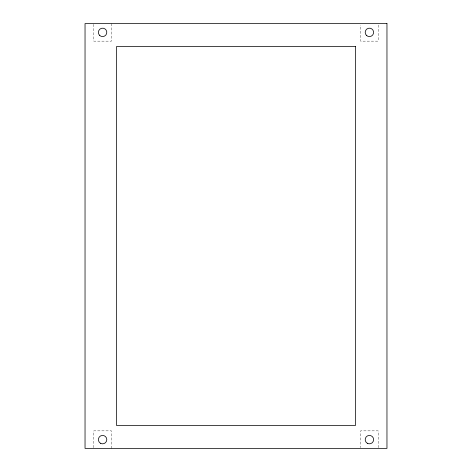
<?xml version="1.0" encoding="UTF-8"?>
<svg xmlns="http://www.w3.org/2000/svg" width="472" height="472" viewBox="0 0 472 472"><rect width="100%" height="100%" fill="white"/><g stroke="black" fill="none" stroke-linecap="round" stroke-linejoin="round"><path stroke-width="0.35" stroke-dasharray="2.36 1.77" d="M378.184 25.063L378.184 41.152L360.632 41.152L360.632 25.063M378.184 447.668L378.184 430.847L360.632 430.847L360.632 447.668M111.368 23.6L111.368 41.152L93.816 41.152L93.816 23.6M111.368 448.4L111.368 430.847L93.816 430.847L93.816 447.668"/><path stroke-width="0.71" d="M386.963 23.6L85.037 23.6L85.037 448.4L386.963 448.4L386.963 23.6M355.363 46.421L116.637 46.421L116.637 425.579L355.363 425.579L355.363 46.421M99.616 35.359A4.213 4.213 0 0 0 106.66 33.465A4.213 4.213 0 0 0 101.504 28.308A4.213 4.213 0 0 0 99.616 35.359M366.431 35.359A4.213 4.213 0 0 0 373.476 33.465A4.213 4.213 0 0 0 368.319 28.308A4.213 4.213 0 0 0 366.431 35.359M367.304 443.273A4.213 4.213 0 0 0 373.623 439.621A4.213 4.213 0 0 0 367.304 435.975A4.213 4.213 0 0 0 367.304 443.273M100.483 443.273A4.213 4.213 0 0 0 106.802 439.621A4.213 4.213 0 0 0 100.483 435.975A4.213 4.213 0 0 0 100.483 443.273"/></g></svg>
